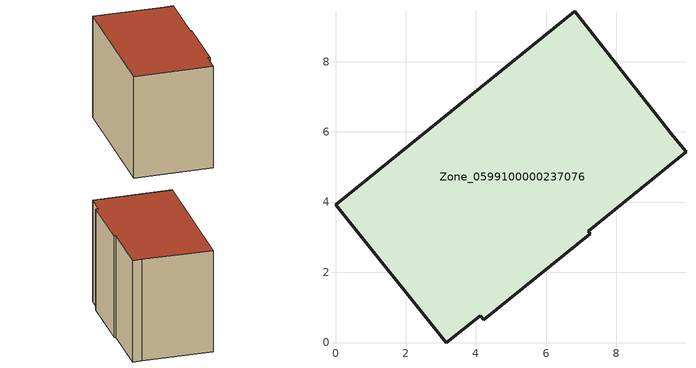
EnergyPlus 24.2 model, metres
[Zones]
Zone_0599100000237076
 floor ground (C_G): 4.13,0.77 3.16,0 0,3.93 6.82,9.43 9.62,5.88 9.98,5.43 7.2,3.17 7.25,3.1 4.22,0.65 z0
 wall outside (C_F): 6.82,9.43 0,3.93 3.16,0 4.13,0.77 4.22,0.65 7.25,3.1 7.2,3.17 9.98,5.43 9.62,5.88 6.82,9.43 z0:6.85
 roof outside (C_R): 7.2,3.17 9.98,5.43 9.62,5.88 6.82,9.43 0,3.93 3.16,0 4.13,0.77 4.22,0.65 7.25,3.1 z6.85
[BUILDING]
Pand.0599100000237076: North Axis=0; Terrain=City; Loads Convergence Tolerance Value=0.04; Temperature Convergence Tolerance Value=0.4; Solar Distribution=FullExterior; Maximum Number of Warmup Days=25; Minimum Number of Warmup Days=1
[Site:Location]
Rotterdam.The.Hague.AP_ZH_NLD Design_Conditions: Latitude=51.96; Longitude=4.45; Time Zone=1; Elevation=-4.5
[SITE:GROUNDTEMPERATURE:BUILDINGSURFACE]
18, 18, 18, 18, 18, 18, 18, 18, 18, 18, 18, 18
[MATERIAL] Thermal Absorptance=0.9; Solar Absorptance=0.7; Visible Absorptance=0.7
Name | Roughness | Thickness | Conductivity | Density | Specific Heat
G.TC.1946 | MediumSmooth | 0.15 | 1 | 540 | 1210
F.TC.1946 | Rough | 0.3 | 0.857143 | 1920 | 840
R.TC.1946 | MediumRough | 0.2 | 0.909091 | 1500 | 1000
[CONSTRUCTION]
C_G: G.TC.1946
C_F: F.TC.1946
C_R: R.TC.1946
[ZONE]
Zone_0599100000237076: Type=1; Multiplier=1; Ceiling Height=Autocalculate; Volume=Autocalculate; Floor Area=autocalculate; Part of Total Floor Area=Yes
[ZONEINFILTRATION:DESIGNFLOWRATE]
Infil_Zone_0599100000237076: Zone or ZoneList or Space or SpaceList=Zone_0599100000237076; Schedule=AlwaysOn; Design Flow Rate Calculation Method=Flow/Area; Flow Rate per Floor Area=0.003; Constant Term Coefficient=1; Temperature Term Coefficient=0; Velocity Term Coefficient=0; Velocity Squared Term Coefficient=0
[HVACTEMPLATE:ZONE:IDEALLOADSAIRSYSTEM]
Zone_0599100000237076: Maximum Heating Supply Air Temperature=50; Minimum Cooling Supply Air Temperature=13; Maximum Heating Supply Air Humidity Ratio=0.0156; Minimum Cooling Supply Air Humidity Ratio=0.0077; Heating Limit=NoLimit; Cooling Limit=NoLimit; Dehumidification Control Type=ConstantSensibleHeatRatio; Cooling Sensible Heat Ratio=0.7; Dehumidification Setpoint=60; Humidification Control Type=None; Humidification Setpoint=30; Outdoor Air Method=None; Outdoor Air Flow Rate per Person=0.00944; Outdoor Air Flow Rate per Zone Floor Area=0; Outdoor Air Flow Rate per Zone=0; Demand Controlled Ventilation Type=None; Outdoor Air Economizer Type=NoEconomizer; Heat Recovery Type=None; Sensible Heat Recovery Effectiveness=0.7; Latent Heat Recovery Effectiveness=0.65
[ZONECONTROL:THERMOSTAT]
ThermostatControl_Zone_0599100000237076: Zone or ZoneList=Zone_0599100000237076; Control Type Schedule=DualSetpointControlType; Control 1=Thermostat_Zone_0599100000237076; Temperature Difference Between Cutout And Setpoint=0
[THERMOSTATSETPOINT:DUALSETPOINT]
Thermostat_Zone_0599100000237076: Heating Setpoint Temperature Schedule=HeatingSetpoint_Zone_0599100000237076; Cooling Setpoint Temperature Schedule=CoolingSetpoint_Zone_0599100000237076
[SCHEDULE:COMPACT]
HeatingSetpoint_Zone_0599100000237076: Through: 12/31, For: AllDays, Until: 24:00, 21
CoolingSetpoint_Zone_0599100000237076: Through: 12/31, For: AllDays, Until: 24:00, 24
DualSetpointControlType: Through: 12/31, For: AllDays, Until: 24:00, 4
AlwaysOn: Through: 12/31, For: AllDays, Until: 24:00, 1
